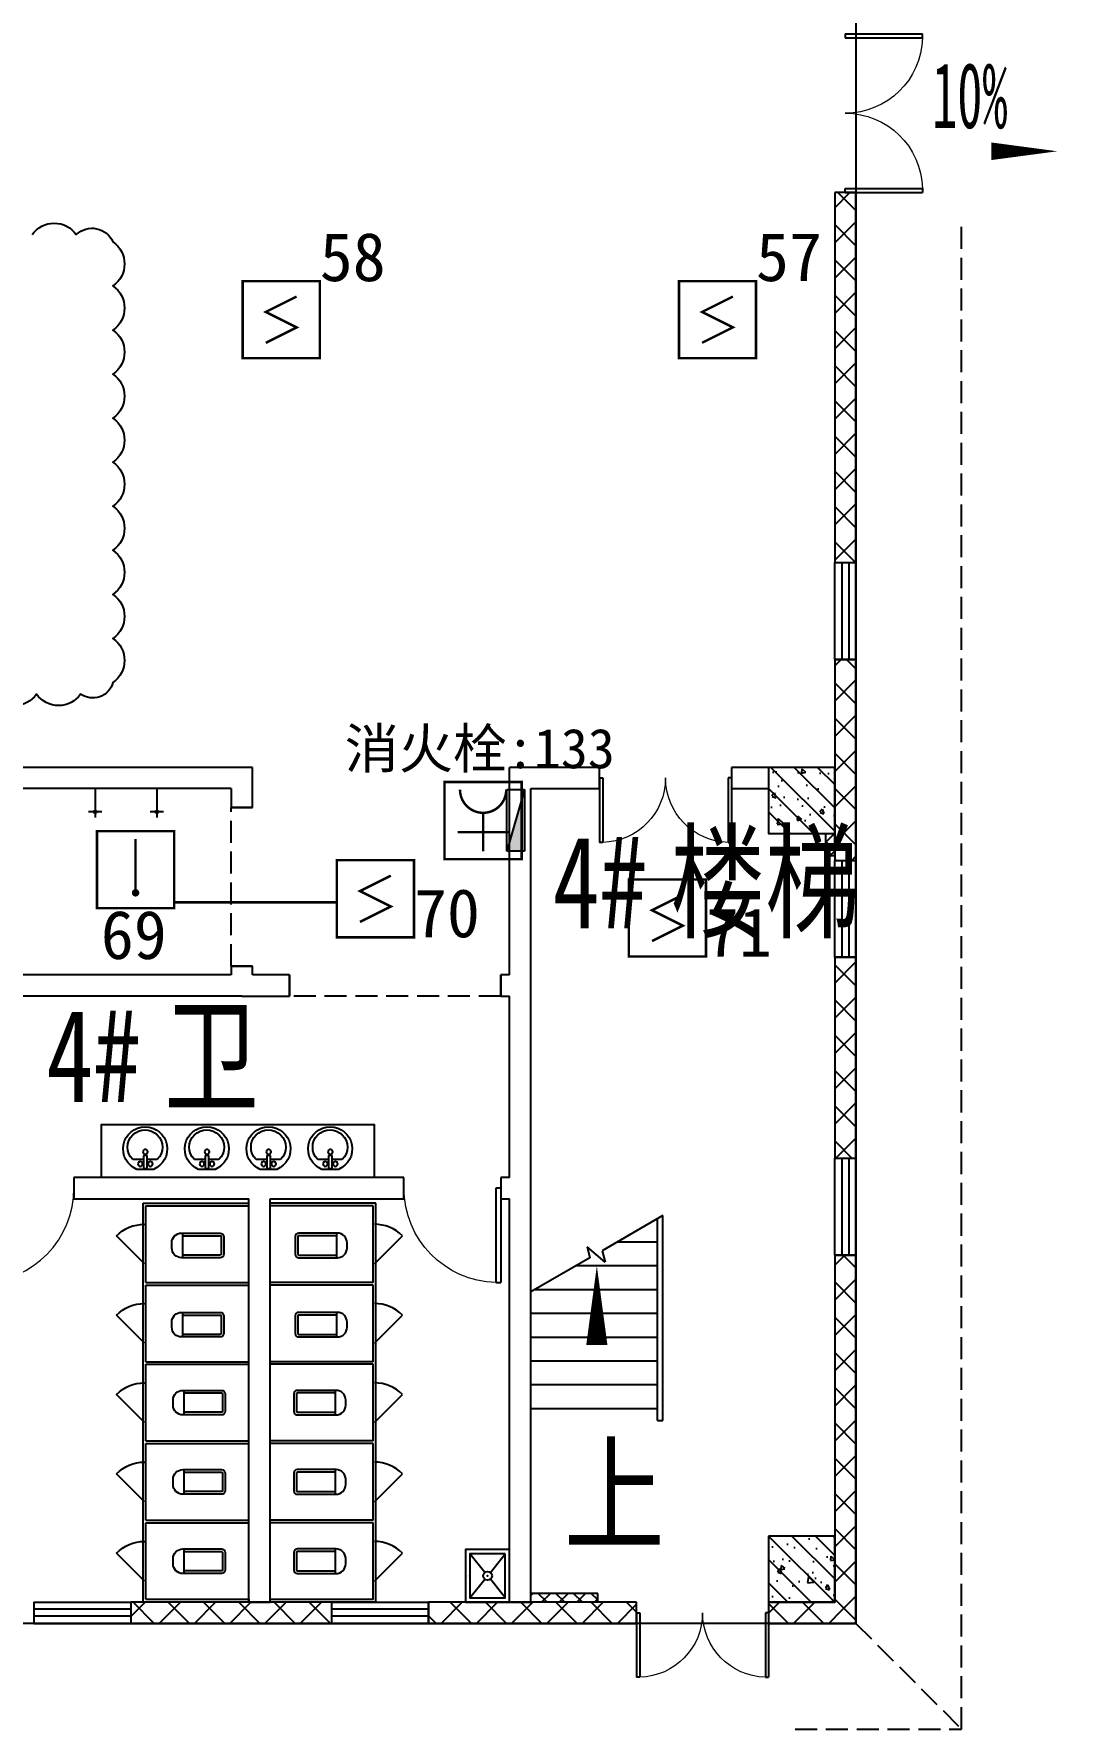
# Model space of a CAD drawing. Header units: millimetres. Extents: x -633009578 to 5705885, y -633235091 to 2571734.
# Drawn here: x 3407130 to 3418846, y 2058795 to 2078035 of the extents above; entities that cross this region are included whole.
import ezdxf

# ---------------------------------------------------------------- set-up
doc = ezdxf.new("R2010")
doc.units = ezdxf.units.MM
doc.header["$LTSCALE"] = 1000
doc.header["$MEASUREMENT"] = 0
doc.linetypes.add('DASH', pattern=[0.35, 0.25, -0.1])
doc.layers.get('0').update_dxf_attribs({"color": 9})
for name, color, linetype in [('000000000000电气', 7, 'Continuous'), ('3T_WOOD', 21, 'Continuous'), ('A-COLUM(柱)', 255, 'Continuous'), ('A-DI-S(箭头)', 76, 'Continuous'), ('A-DOOR(门）', 4, 'Continuous'), ('A-F-AREA(计算)', 5, 'Continuous'), ('A-HATH(填充)', 8, 'Continuous'), ('A-LVTY(厨卫)', 8, 'Continuous'), ('A-ST-O(室外)', 54, 'Continuous'), ('A-STAR(楼梯)', 51, 'Continuous'), ('A-TEXT(房间)', 243, 'Continuous'), ('A-WALL(墙)', 255, 'Continuous'), ('A-WINDOW（窗）', 4, 'Continuous'), ('DIM_SYMB', 3, 'Continuous'), ('EQUIP_消火栓', 7, 'Continuous'), ('PUB_TEXT', 7, 'Continuous'), ('WALL', 9, 'Continuous'), ('电-强电平面-线缆', 3, 'Continuous'), ('设备-消防', 3, 'Continuous'), ('设备-照明', 3, 'Continuous')]:
    doc.layers.add(name, color=color, linetype=linetype)
doc.styles.add('_TCH', font='simhei.ttf', dxfattribs={"width": 0.75, "bigfont": 'hztxt.shx'})
doc.styles.add('_TCH_DIM', font='simhei.ttf', dxfattribs={"width": 0.8, "bigfont": 'hztxt.shx'})
doc.styles.add('IDQSTYLE', font='simhei.ttf', dxfattribs={"width": 0.707, "bigfont": 'hztxt.shx'})
doc.styles.add('宋体', font='simhei.ttf')
pattern_1 = [(45, (850121.4751960551, 677964.29318137), (-200.0002033111466, 200.0002033111467), []), (135, (850121.4751960551, 677964.29318137), (-200.0002033111467, -200.0002033111466), [])]
pattern_2 = [(45, (850021.4751960551, 677964.29318137), (-100.0001016555733, 100.0001016555733), []), (135, (850021.4751960551, 677964.29318137), (-100.0001016555733, -100.0001016555733), [])]

# ---------------------------------------------------------------- blocks, each defined once
blk = doc.blocks.new('HC001224')
at = {"color": 0, "linetype": 'Continuous', "const_width": 0.2}
blk.add_lwpolyline([(-3.125, 3.125), (3.125, 3.125), (3.125, -3.125), (-3.125, -3.125)], close=True, dxfattribs=at)
blk.add_lwpolyline([(1.25, 1.875), (-1.25, 0.625), (1.25, -0.625), (-1.25, -1.875)], dxfattribs=at)
at = {"color": 0, "style": 'IDQSTYLE', "width": 0.7}
blk.add_attdef('PSFHATT', (5.125, -3.125), '', height=2.5, dxfattribs=at)
blk = doc.blocks.new('HC001552')
at = {"color": 0, "linetype": 'Continuous', "const_width": 0.2}
blk.add_lwpolyline([(-3.125, 3.125), (3.125, 3.125), (3.125, -3.125), (-3.125, -3.125)], close=True, dxfattribs=at)
blk.add_lwpolyline([(-1.875, 2.5, 0.1989123673796508), (-1.325825214724788, 1.174174785275256, 0.1989123673796632), (-1.010554351787499e-15, 0.625, 0.1989123673796561), (1.325825214724758, 1.174174785275198, 0.1989123673796527), (1.875, 2.5)], format="xyb", dxfattribs=at)
for points in [[(-1.4210854715202e-14, 0.625), (0, -2.5)], [(-2.062500000000007, -0.9375000000000071), (2.062499999999993, -0.9374999999999931)]]:
    blk.add_lwpolyline(points, dxfattribs=at)
at = {"color": 0, "style": 'IDQSTYLE', "width": 0.7}
blk.add_attdef('PSFHATT', (5.125, -3.125), '', height=2.5, dxfattribs=at)
blk = doc.blocks.new('HC001223')
at = {"color": 0, "linetype": 'Continuous', "const_width": 0.2}
blk.add_lwpolyline([(-3.125, 3.125), (3.125, 3.125), (3.125, -3.125), (-3.125, -3.125)], close=True, dxfattribs=at)
blk.add_lwpolyline([(0, 2.5), (0, -1.875)], dxfattribs=at)
at = {"color": 0, "linetype": 'Continuous', "const_width": 0.3}
blk.add_lwpolyline([(-0.15, -1.875, 1), (0.15, -1.875, 1)], format="xyb", close=True, dxfattribs=at)
at = {"color": 0, "style": 'IDQSTYLE', "width": 0.7}
blk.add_attdef('PSFHATT', (5.125, -3.125), '', height=2.5, dxfattribs=at)
blk = doc.blocks.new('$TwtSys$00000434')
for p, q in [((-0.5, 0.5), (-0.5, -0.5)), ((-0.5, -0.5), (0.5, 0.5)), ((0.5, 0.5), (-0.5, 0.5)), ((0.5, -0.5), (0.5, 0.5)), ((-0.5, -0.5), (0.5, -0.5))]:
    blk.add_line(p, q)
blk.add_solid([(0.5, -0.5), (0.5, 0.5), (-0.5, -0.5)])
blk = doc.blocks.new('G$CC85EE94B')
at = {"layer": 'EQUIP_消火栓', "xscale": 700, "yscale": -200, "zscale": 700, "rotation": 270.0000050089563}
blk.add_blockref('$TwtSys$00000434', (-2870.448119177483, 8125.117350869346), dxfattribs=at)
blk = doc.blocks.new('_LV6')
for p, q in [((-139.7834388052397, -340), (-139.7834388052361, -779.6564289797607)), ((-109.7834388052433, -340), (-109.7834388052397, -769.6564289797607)), ((99.78343880523971, -300), (-99.78343880523971, -300)), ((99.78343880524335, -330), (-99.78343880524335, -330)), ((109.7834388052433, -769.6564289797607), (109.7834388052433, -340)), ((139.7834388052433, -779.6564289797607), (139.7834388052397, -340)), ((139.7834388052433, -769.6564289797607), (-139.7834388052397, -769.6564289797607)), ((-29.78343880523607, -889.6564289797607), (29.78343880524335, -889.6564289797607))]:
    blk.add_line(p, q)
for centre, radius, start, end in [((-99.78343880523971, -340), 40, 90, 180.0000000000002), ((-99.78343880524335, -340), 10, 90, 180.0000000000002), ((99.78343880523971, -340), 40, 2.398081733190338e-13, 90), ((99.78343880524335, -340), 10, 0, 90), ((-29.78343880523607, -779.6564289797607), 110, 180, 270), ((29.78343880524335, -779.6564289797607), 110, 270, 0)]:
    blk.add_arc(centre, radius, start, end)
blk = doc.blocks.new('$lvtry$00000191')
at = {"color": 0}
for p, q in [((-250, -50, 1e-08), (-39.04344047215272, -218.7652476222793, 1e-08)), ((39.04344047215272, -218.7652476222793, 1e-08), (250, -50, 1e-08)), ((-250, -450, 1e-08), (-39.04344047215272, -281.2347523777207, 1e-08)), ((39.04344047215272, -281.2347523777244, 1e-08), (250, -450, 1e-08))]:
    blk.add_line(p, q, dxfattribs=at)
at = {"color": 0, "elevation": 1e-08}
for points in [[(300, -500), (300, 0), (-300, 0), (-300, -500)], [(250, -450), (250, -50), (-250, -50), (-250, -450)]]:
    blk.add_lwpolyline(points, close=True, dxfattribs=at)
at = {"color": 0}
blk.add_circle((0, -250, 1e-08), 50, dxfattribs=at)
for p in [(0, -50, 1e-08), (0, -250, 1e-08)]:
    blk.add_point(p, dxfattribs=at)
blk = doc.blocks.new('$lvtry$00000000')
for p, q in [((0, 0), (-4.03630254219856e-14, -329.6000000000004)), ((75.7000000000007, -264.6999999999989), (-73.50000000000003, -264.6999999999989))]:
    blk.add_line(p, q)
blk.add_circle((-3.241533018567819e-14, -264.6999999999989), 16.19999999999891)
blk = doc.blocks.new('$plan$00001628')
for p, q in [((-20.3236661099927, -1.818989403545856e-12), (20.3236661099927, 0)), ((20.3236661099927, 0), (20.3236661099927, -150.0481350782702)), ((-23.39245275389476, -103.9428290335418), (-143.6423603250569, -103.9428290335418)), ((-20.3236661099927, -150.0481350782702), (-20.3236661099927, -1.818989403545856e-12)), ((20.3236661099927, -150.0481350782702), (-20.3236661099927, -150.0481350782702)), ((136.0209855338053, -103.9428290335418), (23.52693074955823, -103.9428290335418))]:
    blk.add_line(p, q)
blk.add_lwpolyline([(-96.62842091566199, 9.318928566552131, 5.110403953654916), (92.21216199610717, 9.318928566550312)], format="xyb", close=True)
for centre, radius in [((-57.16031093435413, -51.98476159802703), 26.67481176936781), ((0, -190.1098522697775), 27.77136210564822), ((57.16031093435413, -51.98476159802703), 26.67481176936781)]:
    blk.add_circle(centre, radius)
blk.add_arc((-3.810687395625791, -242.5466148261803), 196.885515440561, 135.2526700260475, 44.74732997395247)
blk = doc.blocks.new('$DorLib2D$00000002')
for p, q in [((-0.5, -5.684341886080802e-17), (-0.5000000000000007, 0.4875)), ((-0.4750000000000007, 0.4875), (-0.5000000000000007, 0.4875)), ((-0.475, -2.842170943040401e-17), (-0.4750000000000007, 0.4875)), ((0.475, -2.842170943040401e-17), (0.4750000000000007, 0.4875)), ((0.4750000000000007, 0.4875), (0.5000000000000007, 0.4875)), ((0.5, -5.684341886080802e-17), (0.5000000000000007, 0.4875)), ((-0.5, -5.684341886080802e-17), (-0.475, -2.842170943040401e-17)), ((0.5, -5.684341886080802e-17), (0.475, -2.842170943040401e-17))]:
    blk.add_line(p, q)
at = {"lineweight": 13}
for centre, start, end in [((-0.4875, -4.263256414560601e-17), 0, 88.53071641864632), ((0.4875, -4.263256414560601e-17), 91.4692835813537, 180)]:
    blk.add_arc(centre, 0.4875, start, end, dxfattribs=at)
blk = doc.blocks.new('$TCHSYS$WIN2D')
for p, q in [((-0.5, 0.5), (0.5, 0.5)), ((-0.5, 0.5), (-0.4999999999999999, -0.5)), ((0.5, 0.5), (0.4999999999999998, -0.5)), ((0.5, 0.1666666666666666), (-0.5, 0.1666666666666666)), ((0.5, -0.1666666666666667), (-0.5, -0.1666666666666667)), ((-0.4999999999999999, -0.5), (0.5, -0.5))]:
    blk.add_line(p, q)
blk = doc.blocks.new('$DorLib2D$00000114')
at = {"color": 0}
blk.add_line((0.4999999999999964, 3.552713678800501e-15), (-0.2071067811864751, 0.7071067811864857), dxfattribs=at)
blk.add_arc((0.5000000000013856, -1.154631945610163e-12), 1.000000000001696, 135, 180, dxfattribs=at)
blk = doc.blocks.new('$DorLib2D$00000001')
for p, q in [((0.45, 0.9750000000000001), (0.5000000000000002, 0.9750000000000001)), ((0.45, 0), (0.45, 0.9750000000000001)), ((0.5, 0), (0.5, 0.9750000000000001)), ((0.5, 0), (0.45, 0))]:
    blk.add_line(p, q)
at = {"lineweight": 13}
blk.add_arc((0.475, 0), 0.975, 91.4692835813538, 180, dxfattribs=at)
blk = doc.blocks.new('_FZH')
h = blk.add_hatch()
h.set_pattern_fill('钢筋混凝土', color=256, scale=0.1, style=0)
h.set_pattern_definition([(45, (0, 0), (-0.1767766952966369, 0.1767766952966369), []), (50, (0, 0), (0.7172601826007535, -0.06275213498259512), [0.07500000000000001, -0.8250000000000001]), (355, (0, 0), (-0.138751333613, 0.7521921337000119), [0.06, -0.66]), (100.4514, (0.05977168000000001, -0.00522934), (0.5785093817140216, 0.6894395420609536), [0.06374019, -0.701142112]), (46.1842, (0, 0.2), (1.067241048625645, -0.1655190143290181), [0.1125, -1.2375]), (96.6356, (0.088936745, 0.186206693), (0.9346627055487033, 0.9741178709004418), [0.095610288, -1.051713]), (351.1842, (0, 0.2), (0.9346619451336272, 0.9741186009253247), [0.09000000000000001, -0.9900000000000001]), (21, (0.1, 0.15), (0.5969070521184617, -0.4026188906653388), [0.07500000000000001, -0.8250000000000001]), (326, (0.1, 0.15), (0.2433153319215824, 0.7251500450468529), [0.06, -0.66]), (71.4514, (0.149742233, 0.116448394), (0.84022262858149, 0.3225304967099524), [0.06374019, -0.701142112]), (37.50000000000001, (0, 0), (0.01215985531729062, 0.3328938538313115), [0, -0.652, 0, -0.67, 0, -0.6625000000000001]), (7.499999999999999, (0, 0), (0.2630695374421486, 0.3944117118823603), [0, -0.382, 0, -0.637, 0, -0.2525]), (-32.5, (-0.223, 0), (0.533822436172409, -0.02255487173437976), [0, -0.25, 0, -0.78, 0, -1.035]), (-42.5, (-0.323, 0), (0.5831861693423862, 0.1001049823323177), [0, -0.325, 0, -0.518, 0, -0.735])])
h.paths.add_polyline_path([(-0.5, -0.5), (0.5, -0.5), (0.5, 0.5), (-0.5, 0.5)])
blk.add_lwpolyline([(-0.5, -0.5), (0.5, -0.5), (0.5, 0.5), (-0.5, 0.5)], close=True)

msp = doc.modelspace()

# ---------------------------------------------------------------- hatches: boundary and pattern name
at = {"layer": 'A-HATH(填充)'}
h = msp.add_hatch(dxfattribs=at)
h.set_pattern_fill('多孔材料', color=256, scale=100, style=0)
h.set_pattern_definition(pattern_1)
h.paths.add_polyline_path([(3416219.994031783, 2076234.62917431), (3416219.994031783, 2072034.62917431), (3416459.994031773, 2072034.62917431), (3416459.994031773, 2076234.62917431)])
h = msp.add_hatch(dxfattribs=at)
h.set_pattern_fill('多孔材料', color=256, scale=100, style=0)
h.set_pattern_definition(pattern_1)
h.paths.add_polyline_path([(3416219.994031783, 2070934.62917431), (3416219.994031784, 2068654.629174819), (3416459.994031772, 2068654.629174819), (3416459.994031772, 2070934.62917431)])
h = msp.add_hatch(dxfattribs=at)
h.set_pattern_fill('多孔材料', color=256, scale=50, style=0)
h.set_pattern_definition(pattern_2)
h.paths.add_polyline_path([(3416219.994031765, 2068709.629172624), (3416219.994031765, 2068959.629172624), (3416119.994031765, 2068959.629172624), (3416119.994031765, 2068709.629172624)])
h = msp.add_hatch(dxfattribs=at)
h.set_pattern_fill('多孔材料', color=256, scale=100, style=0)
h.set_pattern_definition(pattern_1)
h.paths.add_polyline_path([(3416219.994031784, 2067554.629174819), (3416219.994031784, 2065274.62917431), (3416459.994031772, 2065274.62917431), (3416459.994031772, 2067554.629174819)])
h = msp.add_hatch(dxfattribs=at)
h.set_pattern_fill('多孔材料', color=256, scale=100, style=0)
h.set_pattern_definition(pattern_1)
h.paths.add_polyline_path([(3416459.994031772, 2059994.629172626), (3416459.994031772, 2064174.62917431), (3416219.994031784, 2064174.62917431), (3416219.994031782, 2060234.629172619)])
h = msp.add_hatch(dxfattribs=at)
h.set_pattern_fill('多孔材料', color=256, scale=100, style=0)
h.set_pattern_definition(pattern_1)
h.paths.add_polyline_path([(3408229.994032013, 2059994.629172632), (3410509.994031504, 2059994.629172632), (3410509.994031504, 2060234.629172622), (3408229.994032013, 2060234.629172622)])
h = msp.add_hatch(dxfattribs=at)
h.set_pattern_fill('多孔材料', color=256, scale=100, style=0)
h.set_pattern_definition(pattern_1)
h.paths.add_polyline_path([(3411609.994031504, 2059994.629172632), (3413969.994032013, 2059994.629172632), (3413969.994032013, 2060234.629172622), (3411609.994031504, 2060234.629172622)])
h = msp.add_hatch(dxfattribs=at)
h.set_pattern_fill('多孔材料', color=256, scale=50, style=0)
h.set_pattern_definition(pattern_2)
h.paths.add_polyline_path([(3413529.994031867, 2060334.629172605), (3412769.994031786, 2060334.629172605), (3412769.994031786, 2060234.629172605), (3413529.994031867, 2060234.629172605)])
h = msp.add_hatch(dxfattribs=at)
h.set_pattern_fill('多孔材料', color=256, scale=100, style=0)
h.set_pattern_definition(pattern_1)
h.paths.add_polyline_path([(3416219.994031782, 2060234.629172619), (3415469.994031504, 2060234.629172621), (3415469.994031504, 2059994.629172632), (3416459.994031772, 2059994.629172626)])

# ---------------------------------------------------------------- linework, layer by layer
at = {"layer": 'A-DI-S(箭头)'}
for points in [[(3416984.298177323, 2076702.59234259, 0, 0, 0), (3418746.484361273, 2076702.59234259, 0, 200, 0), (3417996.484361273, 2076702.59234259, 0, 0, 0)], [(3415092.693959362, 2059444.391292552, 0, 0, 0), (3415092.693959362, 2057781.391292552, 0, 200, 0), (3415092.693959362, 2058531.391292552, 0, 0, 0)]]:
    msp.add_lwpolyline(points, format="xyseb", dxfattribs=at)
at = {"layer": 'A-DOOR(门）'}
msp.add_line((3416459.99403178, 2078034.629174073), (3416459.99403178, 2076234.629174073), dxfattribs=at)
at = {"layer": 'A-F-AREA(计算)'}
msp.add_lwpolyline([(3282179.994031782, 2196074.629172625), (3416459.994031782, 2196074.629172625), (3416459.994031782, 2059994.629172625), (3282179.994031782, 2059994.629172625)], close=True, dxfattribs=at)
at = {"layer": 'A-LVTY(厨卫)'}
for p, q in [((3408369.994031661, 2063849.629172629), (3408369.994032091, 2064764.629172602)), ((3408369.994032091, 2064764.629172602), (3409569.994030515, 2064764.629172597)), ((3408399.994031545, 2063864.629172661), (3408399.994031548, 2064734.629172604)), ((3408399.994031548, 2064734.629172604), (3409569.994030515, 2064734.629172599)), ((3411009.994032003, 2064764.629172777), (3409809.994033154, 2064764.629172773)), ((3410979.994031461, 2064734.629172405), (3409809.994033154, 2064734.629172401)), ((3410979.994031464, 2063864.629172836), (3410979.994031461, 2064734.629172405)), ((3411009.994031841, 2063849.629172629), (3411009.994032003, 2064764.629172777)), ((3408369.994031661, 2062949.629172629), (3408369.994031665, 2063849.629172629)), ((3408399.994031545, 2063864.629172661), (3409569.994031775, 2063864.629172657)), ((3408399.994031541, 2062964.629172509), (3408399.994031544, 2063834.629172663)), ((3408399.994031544, 2063834.629172663), (3409569.994031775, 2063834.629172659)), ((3410979.994031464, 2063864.629172836), (3409809.994031776, 2063864.629172832)), ((3410979.994031465, 2063834.629172464), (3409809.994031776, 2063834.62917246)), ((3410979.994031468, 2062964.629172683), (3410979.994031465, 2063834.629172464)), ((3411009.994031841, 2062949.629172629), (3411009.994031837, 2063849.629172629)), ((3408369.994031661, 2062049.629172629), (3408369.994031665, 2062949.629172629)), ((3408399.994031541, 2062964.629172509), (3409569.994031776, 2062964.629172505)), ((3408399.994031537, 2062064.629172571), (3408399.99403154, 2062934.629172511)), ((3408399.99403154, 2062934.629172511), (3409569.994031776, 2062934.629172507)), ((3410979.994031468, 2062964.629172683), (3409809.994031776, 2062964.629172679)), ((3410979.994032011, 2062934.629172685), (3409809.994031776, 2062934.629172681)), ((3410979.994032014, 2062064.629172745), (3410979.994032011, 2062934.629172685)), ((3411009.994031841, 2062049.629172629), (3411009.994031837, 2062949.629172629)), ((3408369.994031657, 2061149.629172629), (3408369.994031661, 2062049.629172629)), ((3408399.994031537, 2062064.629172571), (3409569.994031776, 2062064.629172567)), ((3408399.994031533, 2061164.629172427), (3408399.994031536, 2062034.629172573)), ((3408399.994031536, 2062034.629172573), (3409569.994031776, 2062034.629172569)), ((3410979.994032014, 2062064.629172745), (3409809.994031776, 2062064.629172741)), ((3410979.994032015, 2062034.629172747), (3409809.994031776, 2062034.629172743)), ((3410979.994032018, 2061164.629172432), (3410979.994032015, 2062034.629172747)), ((3411009.994031841, 2061149.629172632), (3411009.994031837, 2062049.629172632)), ((3408369.994031529, 2060240.206565719), (3408369.994031657, 2061149.629172636)), ((3408399.994031533, 2061164.629172427), (3409569.994031776, 2061164.629172422)), ((3408399.994031533, 2061134.629172803), (3409569.994031776, 2061134.629172799)), ((3408399.994031529, 2060270.206565717), (3408399.994031533, 2061134.629172803)), ((3410979.994032018, 2061164.629172432), (3409809.994031776, 2061164.629172428)), ((3410979.994031476, 2061134.629172434), (3409809.994031776, 2061134.62917243)), ((3410979.994031479, 2060264.629172494), (3410979.994031476, 2061134.629172434)), ((3411009.994032022, 2060234.629172496), (3411009.994031837, 2061149.629172632)), ((3408369.994031529, 2060240.206565719), (3409569.994031752, 2060240.20656595)), ((3408399.994031529, 2060270.206565717), (3409569.994031752, 2060270.20656595)), ((3409569.994031752, 2060270.20656595), (3409569.994031752, 2060240.20656595)), ((3410979.994031479, 2060264.629172494), (3409809.994031325, 2060264.62917249)), ((3411009.994032022, 2060234.629172496), (3409809.994031325, 2060234.629172492))]:
    msp.add_line(p, q, dxfattribs=at)
msp.add_lwpolyline([(3410994.99403175, 2065054.629172626), (3410994.99403175, 2065654.629172642), (3407894.994031727, 2065654.629172641), (3407894.994031727, 2065054.629172626)], dxfattribs=at)
at = {"layer": 'A-ST-O(室外)', "linetype": 'DASH'}
for points in [[(3415769.994427274, 2058794.629172641), (3417659.99383371, 2058794.629172641), (3417659.996662853, 2075934.628778644)], [(3416459.994031782, 2059994.629172625), (3417659.99383371, 2058794.629172641)]]:
    msp.add_lwpolyline(points, dxfattribs=at)
at = {"layer": 'A-STAR(楼梯)'}
for p, q in [((3414269.994031431, 2064622.641874872), (3413580.512875981, 2064224.569744399)), ((3414209.994031431, 2062295.590736312), (3414209.994031426, 2064588.000858718)), ((3414269.994031431, 2062434.62917298), (3414269.994031414, 2064622.641874837)), ((3414269.994031431, 2062295.590736312), (3414269.99403142, 2064622.641874866)), ((3413615.453446891, 2064094.16975752), (3413409.408505452, 2064267.061991887)), ((3413409.408505452, 2064267.061991887), (3413442.192508626, 2064144.710443072)), ((3413753.820890217, 2064324.629172988), (3414209.994031349, 2064324.629172907)), ((3413442.192508626, 2064144.710443072), (3412769.994031431, 2063756.616471088)), ((3413580.512875981, 2064224.569744399), (3413615.453446891, 2064094.16975752)), ((3413286.167171344, 2064054.629172887), (3414209.99403135, 2064054.629172907)), ((3412769.994031431, 2062434.62917298), (3412769.994031414, 2063756.616471426)), ((3412818.513453269, 2063784.629172711), (3414209.99403135, 2063784.629172906)), ((3412769.994031431, 2063514.62917298), (3414209.994031351, 2063514.629172907)), ((3412769.994031431, 2063244.62917298), (3414209.994031352, 2063244.629173232)), ((3412769.994031431, 2062974.62917298), (3414209.994031352, 2062974.629172907)), ((3412769.994031431, 2062704.62917298), (3414209.994031352, 2062704.629172907)), ((3412769.994031431, 2062434.62917298), (3414012.690027801, 2062434.629172907)), ((3414012.690027801, 2062434.629172907), (3414209.994031353, 2062434.629172907)), ((3414209.994031431, 2062295.590736312), (3414269.994031431, 2062295.590736312))]:
    msp.add_line(p, q, dxfattribs=at)
at = {"layer": 'A-WALL(墙)'}
for p, q in [((3409609.994031664, 2069709.629172711), (3406894.994031342, 2069709.629172521)), ((3409609.994031742, 2069254.629172785), (3409609.994031664, 2069709.629172711)), ((3412529.994031758, 2067354.629172643), (3412529.994031758, 2069709.629172781)), ((3413549.994032013, 2069709.629172835), (3412529.994031758, 2069709.629172781)), ((3413549.994032013, 2069469.629172621), (3413549.994032013, 2069709.629172835)), ((3415469.994031342, 2069709.629172695), (3415049.994032013, 2069709.629172768)), ((3415049.994032013, 2069709.629172768), (3415049.994032013, 2069469.629172625)), ((3409369.994031872, 2069469.629172711), (3406894.994031341, 2069469.629172652)), ((3409369.994031872, 2069469.629172711), (3409369.994031959, 2069254.629172784)), ((3412769.99403178, 2067234.629172623), (3412769.994031964, 2069469.629172627)), ((3412769.994031964, 2069469.629172627), (3413549.994032013, 2069469.629172621)), ((3415049.994032013, 2069469.629172625), (3415469.994031342, 2069469.629172502)), ((3409369.994031959, 2069254.629172784), (3409609.994031742, 2069254.629172785)), ((3416119.994031765, 2068709.629172624), (3416119.994031765, 2068959.629172624)), ((3416219.994031765, 2068709.629172624), (3416219.994031765, 2068959.629172624)), ((3416119.994031765, 2068709.629172624), (3416219.994031765, 2068709.629172624)), ((3409369.994031872, 2067354.629172627), (3406384.994031712, 2067354.629172627)), ((3409609.994031742, 2067454.629172785), (3409369.994031959, 2067454.629172785)), ((3409369.994031959, 2067454.629172785), (3409369.994031872, 2067354.629172627)), ((3409609.994031664, 2067354.629172643), (3409609.994031742, 2067454.629172785)), ((3410029.994032013, 2067354.629172714), (3409609.994031664, 2067354.629172643)), ((3410029.994032013, 2067114.629172675), (3410029.994032013, 2067354.629172714)), ((3412529.994031758, 2067354.629172643), (3412429.994031504, 2067354.629172714)), ((3412429.994031504, 2067354.629172714), (3412429.994031504, 2067114.629172691)), ((3412769.99403178, 2064934.629172623), (3412769.99403178, 2067234.629172623)), ((3409489.99403178, 2067114.629172623), (3406384.994031869, 2067114.629172623)), ((3409489.99403178, 2067114.629172623), (3410029.994032013, 2067114.629172675)), ((3412429.994031504, 2067114.629172691), (3412529.994031823, 2067114.629172643)), ((3412529.994031823, 2065054.629172644), (3412529.994031823, 2067114.629172643)), ((3409689.994031752, 2065054.629172623), (3407584.994032013, 2065054.62917262)), ((3407584.994032013, 2065054.62917262), (3407584.994032013, 2064814.629172741)), ((3411329.994031505, 2065054.629172641), (3409689.994031752, 2065054.629172623)), ((3411329.994031505, 2064814.629172471), (3411329.994031505, 2065054.629172641)), ((3412529.994031823, 2065054.629172644), (3412429.994032013, 2065054.62917265)), ((3412429.994032013, 2065054.62917265), (3412429.994032013, 2064814.629172471)), ((3412769.994031786, 2060234.629172626), (3412769.99403178, 2064934.629172623)), ((3407584.994032013, 2064814.629172741), (3409569.994030514, 2064814.629172727)), ((3409569.994031752, 2064749.629172624), (3409569.994030514, 2064814.629172727)), ((3409569.994031752, 2063849.629172624), (3409569.994031752, 2064749.629172624)), ((3409809.994031752, 2064749.629172624), (3409809.994033154, 2064814.629172482)), ((3409809.994033154, 2064814.629172482), (3411329.994031505, 2064814.629172471)), ((3409809.994031752, 2063849.629172624), (3409809.994031752, 2064749.629172624)), ((3412429.994032013, 2064814.629172471), (3412529.994031742, 2064814.629172482)), ((3412529.994031786, 2060234.629172626), (3412529.994031742, 2064814.629172482)), ((3409569.994031752, 2062949.629172624), (3409569.994031752, 2063849.629172624)), ((3409809.994031752, 2062949.629172624), (3409809.994031752, 2063849.629172624)), ((3409569.994031752, 2062049.629172624), (3409569.994031752, 2062949.629172624)), ((3409809.994031752, 2062049.629172624), (3409809.994031752, 2062949.629172624)), ((3409569.994031752, 2061149.629172624), (3409569.994031752, 2062049.629172624)), ((3409809.994031752, 2061149.629172624), (3409809.994031752, 2062049.629172624)), ((3409569.994031863, 2060234.629172491), (3409569.994031752, 2061149.629172624)), ((3409809.994031325, 2060234.629172492), (3409809.994031752, 2061149.629172624)), ((3409569.994031863, 2060234.629172491), (3409809.994031325, 2060234.629172492)), ((3412529.994031786, 2060234.629172626), (3412769.994031786, 2060234.629172626)), ((3413529.994031867, 2060334.629172605), (3412769.994031786, 2060334.629172605)), ((3412769.994031786, 2060234.629172605), (3412769.994031786, 2060334.629172605)), ((3413529.994031867, 2060234.629172605), (3412769.994031786, 2060234.629172605)), ((3413529.994031867, 2060234.629172605), (3413529.994031867, 2060334.629172605))]:
    msp.add_line(p, q, dxfattribs=at)
at = {"layer": 'A-WINDOW（窗）', "linetype": 'DASH'}
for p, q in [((3409609.99403178, 2069254.629172626), (3409369.99403178, 2069254.629172626)), ((3409369.99403178, 2067454.629172626, 800), (3409369.99403178, 2069254.629172626, 800)), ((3409369.99403178, 2067454.629172626), (3409609.99403178, 2067454.629172626)), ((3410029.994031822, 2067354.629172623), (3410029.994031822, 2067114.629172623)), ((3412429.994031822, 2067114.629172623), (3412429.994031822, 2067354.629172623)), ((3412429.994031822, 2067114.629172623, 800), (3410029.994031822, 2067114.629172623, 800))]:
    msp.add_line(p, q, dxfattribs=at)
at = {"layer": 'DIM_SYMB'}
msp.add_lwpolyline([(3413519.994031431, 2062299.62917298, 0, 0, 0), (3413519.994031431, 2064054.62917298, 0, 240.0000000000001, 0), (3413519.994031431, 2063154.62917298, 0, 0, 0)], format="xyseb", dxfattribs=at)
at = {"layer": 'WALL'}
for p, q in [((3416219.994031783, 2076234.62917431), (3416219.994031783, 2072034.62917431)), ((3416459.994031773, 2076234.62917431), (3416219.994031783, 2076234.62917431)), ((3416459.994031773, 2072034.62917431), (3416459.994031773, 2076234.62917431)), ((3416219.994031783, 2072034.62917431), (3416459.994031773, 2072034.62917431)), ((3416219.994031783, 2070934.62917431), (3416219.994031784, 2068654.629174819)), ((3416459.994031772, 2070934.62917431), (3416219.994031783, 2070934.62917431)), ((3416459.994031772, 2068654.629174819), (3416459.994031772, 2070934.62917431)), ((3416219.994031784, 2068654.629174819), (3416459.994031772, 2068654.629174819)), ((3416219.994031784, 2067554.629174819), (3416219.994031784, 2065274.62917431)), ((3416459.994031772, 2067554.629174819), (3416219.994031784, 2067554.629174819)), ((3416459.994031772, 2065274.62917431), (3416459.994031772, 2067554.629174819)), ((3416219.994031784, 2065274.62917431), (3416459.994031772, 2065274.62917431)), ((3416459.994031772, 2064174.62917431), (3416219.994031784, 2064174.62917431)), ((3416219.994031784, 2064174.62917431), (3416219.994031782, 2060234.629172619)), ((3416459.994031772, 2059994.629172626), (3416459.994031772, 2064174.62917431)), ((3410509.994031504, 2060234.629172622), (3408229.994032013, 2060234.629172622)), ((3408229.994032013, 2060234.629172622), (3408229.994032013, 2059994.629172632)), ((3410509.994031504, 2059994.629172632), (3410509.994031504, 2060234.629172622)), ((3413969.994032013, 2060234.629172622), (3411609.994031504, 2060234.629172622)), ((3411609.994031504, 2060234.629172622), (3411609.994031504, 2059994.629172632)), ((3413969.994032013, 2059994.629172632), (3413969.994032013, 2060234.629172622)), ((3416219.994031782, 2060234.629172619), (3415469.994031504, 2060234.629172621)), ((3415469.994031504, 2060234.629172621), (3415469.994031504, 2059994.629172632)), ((3408229.994032013, 2059994.629172632), (3410509.994031504, 2059994.629172632)), ((3411609.994031504, 2059994.629172632), (3413969.994032013, 2059994.629172632)), ((3415469.994031504, 2059994.629172632), (3416459.994031772, 2059994.629172626))]:
    msp.add_line(p, q, dxfattribs=at)
at = {"layer": '电-强电平面-线缆', "color": 1, "linetype": 'Continuous', "const_width": 30}
msp.add_lwpolyline([(3408721.6664892, 2068179.052109583), (3410569.121506771, 2068179.052109583)], dxfattribs=at)
at = {"layer": '设备-照明', "color": 6}
msp.add_lwpolyline([(3407110.890522506, 2075756.725775696, -0.5206), (3407610.890522506, 2075756.725775696, -0.5206), (3408027.774747942, 2075673.610001132, -0.5206), (3408027.774747942, 2075173.610001132, -0.5206), (3408027.774747942, 2074673.610001132, -0.5206), (3408027.774747942, 2074173.610001132, -0.5206), (3408027.774747942, 2073673.610001132, -0.5206), (3408027.774747942, 2073173.610001132, -0.5206), (3408027.774747942, 2072673.610001132, -0.5206), (3408027.774747942, 2072173.610001132, -0.5206), (3408027.774747942, 2071673.610001132, -0.5206), (3408027.774747942, 2071173.610001132, -0.5206), (3408027.774747942, 2070673.610001132, -0.5206), (3407660.635524406, 2070540.749224667, -0.5206), (3407160.635524406, 2070540.749224667, -0.5206), (3406660.635524406, 2070540.749224667, -0.5206)], format="xyb", dxfattribs=at)

# ---------------------------------------------------------------- block references
at = {"layer": '3T_WOOD'}
msp.add_blockref('G$CC85EE94B', (3415469.99403178, 2060984.629172624), dxfattribs=at)
at = {"layer": 'A-COLUM(柱)', "xscale": 750, "yscale": 750, "zscale": 750, "rotation": 270}
for p in [(3415844.99403178, 2069334.629172624), (3415844.99403178, 2060609.629172624)]:
    msp.add_blockref('_FZH', p, dxfattribs=at)
at = {"layer": 'A-DOOR(门）', "extrusion": (0, 0, -1)}
for name, p, xscale, yscale, zscale, rotation in [('$DorLib2D$00000002', (-3416339.99403178, 2077134.629174073), 1800, 1800, 1800, 90.00000000000001), ('$DorLib2D$00000002', (-3414299.99403178, 2069589.629172634), 1500, 1500, 1500, 180), ('$DorLib2D$00000001', (-3411879.99403178, 2064934.629172623), 1100, 1100, 1100, 180)]:
    msp.add_blockref(name, p, dxfattribs=dict(at, xscale=xscale, yscale=yscale, zscale=zscale, rotation=rotation))
at = {"layer": 'A-DOOR(门）'}
for name, p, xscale, yscale, zscale, rotation in [('$DorLib2D$00000001', (3407034.994031847, 2064934.629172623), 1100, 1100, 1100, 180), ('$DorLib2D$00000002', (3414719.99403192, 2060114.629172624), -1500, 1500, 1500, 179.9999999999984)]:
    msp.add_blockref(name, p, dxfattribs=dict(at, xscale=xscale, yscale=yscale, zscale=zscale, rotation=rotation))
at = {"layer": 'A-LVTY(厨卫)'}
for p in [(3407824.994031781, 2069469.629172537), (3408524.994031781, 2069469.629172537)]:
    msp.add_blockref('$lvtry$00000000', p, dxfattribs=at)
at = {"layer": 'A-LVTY(厨卫)', "xscale": -1}
for name, p, rotation in [('$plan$00001628', (3408394.994031694, 2065156.417372705), 180), ('$plan$00001628', (3409094.994031694, 2065156.417372705), 180), ('$plan$00001628', (3409794.994031694, 2065156.417372705), 180), ('$plan$00001628', (3410494.994031694, 2065156.417372705), 180), ('_LV6', (3409584.995014755, 2064284.629172571), 270), ('_LV6', (3409584.995014755, 2063384.629172571), 270), ('_LV6', (3409599.995014707, 2062499.629172523), 270), ('_LV6', (3409599.995014703, 2061599.629172523), 270), ('_LV6', (3409599.995014706, 2060699.62917253), 270.0000000000001)]:
    msp.add_blockref(name, p, dxfattribs=dict(at, rotation=rotation))
at = {"layer": 'A-LVTY(厨卫)', "yscale": 450, "zscale": 100}
for p, xscale, rotation in [((3408384.994031663, 2064299.629172629), -450, 89.99999999978499), ((3410994.513297153, 2064299.629172628), 450, 270.0000000002146), ((3408384.994031663, 2063399.629172629), -450, 89.99999999978499), ((3410994.513297153, 2063399.629172628), 450, 270.0000000002146), ((3408384.99403166, 2062499.629172628), -450, 89.99999999978326), ((3410994.513297156, 2062499.629172627), 450, 270.0000000002164), ((3408384.994031657, 2061599.629172628), -450, 89.99999999978326), ((3410994.513297156, 2061599.629172631), 450, 270.0000000002164), ((3408384.994031659, 2060699.629172635), -450, 89.99999999978351), ((3410994.513297156, 2060699.629172631), 450, 270.0000000002163)]:
    msp.add_blockref('$DorLib2D$00000114', p, dxfattribs=dict(at, xscale=xscale, rotation=rotation))
at = {"layer": 'A-LVTY(厨卫)'}
for name, p, rotation in [('_LV6', (3409794.993048748, 2064284.629172571), 89.99999999999993), ('_LV6', (3409794.993048748, 2063384.629172571), 89.99999999999993), ('_LV6', (3409779.993048796, 2062499.629172523), 89.99999999999993), ('_LV6', (3409779.993048796, 2061599.629172526), 89.99999999999993), ('_LV6', (3409779.993048796, 2060699.629172526), 89.99999999999993), ('$lvtry$00000191', (3412029.994031708, 2060534.629172626, -1e-08), 90.00000000000004)]:
    msp.add_blockref(name, p, dxfattribs=dict(at, rotation=rotation))
at = {"layer": 'A-WINDOW（窗）', "extrusion": (0, 0, -1), "xscale": -1100, "yscale": 240, "zscale": 1100, "rotation": 270}
for p in [(-3416339.99403178, 2071484.629174217), (-3416339.99403178, 2068104.629174952), (-3416339.99403178, 2064724.629174215)]:
    msp.add_blockref('$TCHSYS$WIN2D', p, dxfattribs=at)
at = {"layer": 'A-WINDOW（窗）', "yscale": 240, "zscale": 1100}
for p, xscale, rotation in [((3407679.994031837, 2060114.629172624), 1100, 359.9999999999984), ((3411059.994031142, 2060114.629172624), -1100, 179.9999999999984)]:
    msp.add_blockref('$TCHSYS$WIN2D', p, dxfattribs=dict(at, xscale=xscale, rotation=rotation))
at = {"layer": '设备-消防', "xscale": 140, "yscale": 140, "zscale": 140}
for name, p in [('HC001224', (3409937.471814688, 2074791.236902182)), ('HC001224', (3414889.267846846, 2074791.236902182)), ('HC001552', (3412229.210812234, 2069106.468327711)), ('HC001552', (3412229.210812234, 2069106.46832771)), ('HC001223', (3408284.1664892, 2068548.496437071)), ('HC001223', (3408284.1664892, 2068548.496437072)), ('HC001224', (3411006.621506771, 2068218.825273359)), ('HC001224', (3414320.794558506, 2068000.656012926)), ('HC001224', (3414320.794558506, 2068000.656012926))]:
    msp.add_blockref(name, p, dxfattribs=at)

# ---------------------------------------------------------------- texts
at = {"layer": '000000000000电气', "color": 1, "lineweight": 35, "style": '宋体'}
for s, p in [('58', (3410374.971814688, 2075228.736902182)), ('57', (3415326.767846846, 2075228.736902182)), ('70', (3411444.121506771, 2067781.325273359)), ('69', (3407889.743104576, 2067535.12337859)), ('71', (3414758.294558506, 2067563.156012926))]:
    msp.add_text(s, height=550, dxfattribs=at).set_placement(p)
at = {"layer": '000000000000电气', "color": 4, "lineweight": 35, "style": '宋体'}
msp.add_text('消火栓:133', height=450, dxfattribs=at).set_placement((3410657.778786758, 2069700.128227142))
at = {"layer": 'A-TEXT(房间)', "style": '_TCH', "width": 0.75}
for s, p in [('楼梯', (3414356.09355865, 2067882.514240404)), ('4#', (3413017.34355865, 2067882.514240404)), ('卫', (3408609.291452351, 2065912.160009889)), ('4#', (3407270.541452351, 2065912.160009889))]:
    msp.add_text(s, height=1050, dxfattribs=at).set_placement(p)
at = {"layer": 'PUB_TEXT', "style": '_TCH_DIM'}
for s, height, width, p in [('10%', 743.75, 0.5647058823529412, (3417325.391269298, 2076965.09234259)), ('上', 1050, 0.8, (3413146.293244029, 2060934.62917298))]:
    msp.add_text(s, height=height, dxfattribs=dict(at, width=width)).set_placement(p)

doc.saveas('drawing.dxf')
